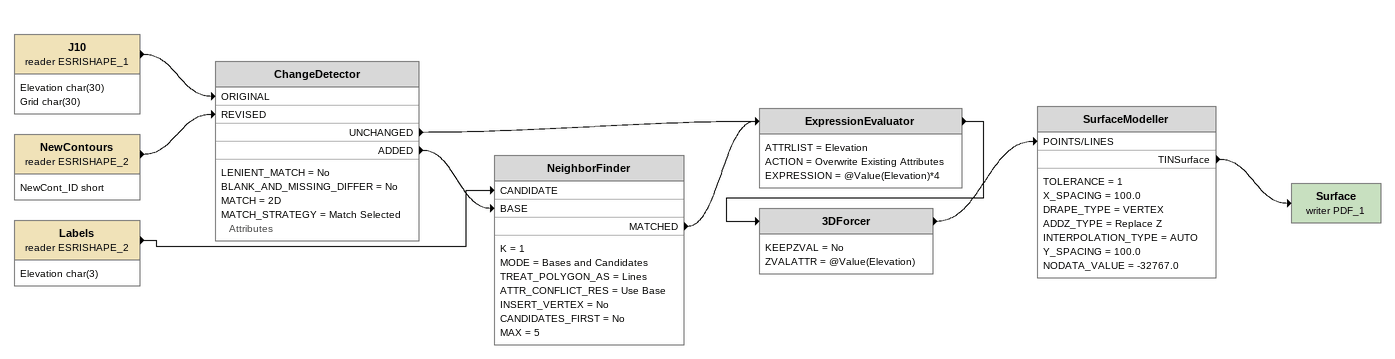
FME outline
J10 (reader ESRISHAPE_1)
    attributes: Elevation char(30), Grid char(30)
    -> ChangeDetector [ORIGINAL]
NewContours (reader ESRISHAPE_2)
    attributes: NewCont_ID short
    -> ChangeDetector [REVISED]
ChangeDetector
    LENIENT_MATCH = No
    BLANK_AND_MISSING_DIFFER = No
    MATCH = 2D
    MATCH_STRATEGY = Match Selected Attributes
    UNCHANGED -> ExpressionEvaluator
    ADDED -> NeighborFinder [BASE]
Labels (reader ESRISHAPE_2)
    attributes: Elevation char(3)
    -> NeighborFinder [CANDIDATE]
NeighborFinder
    K = 1
    MODE = Bases and Candidates
    TREAT_POLYGON_AS = Lines
    ATTR_CONFLICT_RES = Use Base
    INSERT_VERTEX = No
    CANDIDATES_FIRST = No
    MAX = 5
    MATCHED -> ExpressionEvaluator
ExpressionEvaluator
    ATTRLIST = Elevation
    ACTION = Overwrite Existing Attributes
    EXPRESSION = @Value(Elevation)*4
    -> 3DForcer
3DForcer
    KEEPZVAL = No
    ZVALATTR = @Value(Elevation)
    -> SurfaceModeller [POINTS/LINES]
SurfaceModeller
    TOLERANCE = 1
    X_SPACING = 100.0
    DRAPE_TYPE = VERTEX
    ADDZ_TYPE = Replace Z
    INTERPOLATION_TYPE = AUTO
    Y_SPACING = 100.0
    NODATA_VALUE = -32767.0
    TINSurface -> Surface (writer PDF_1)
Surface (writer PDF_1)
